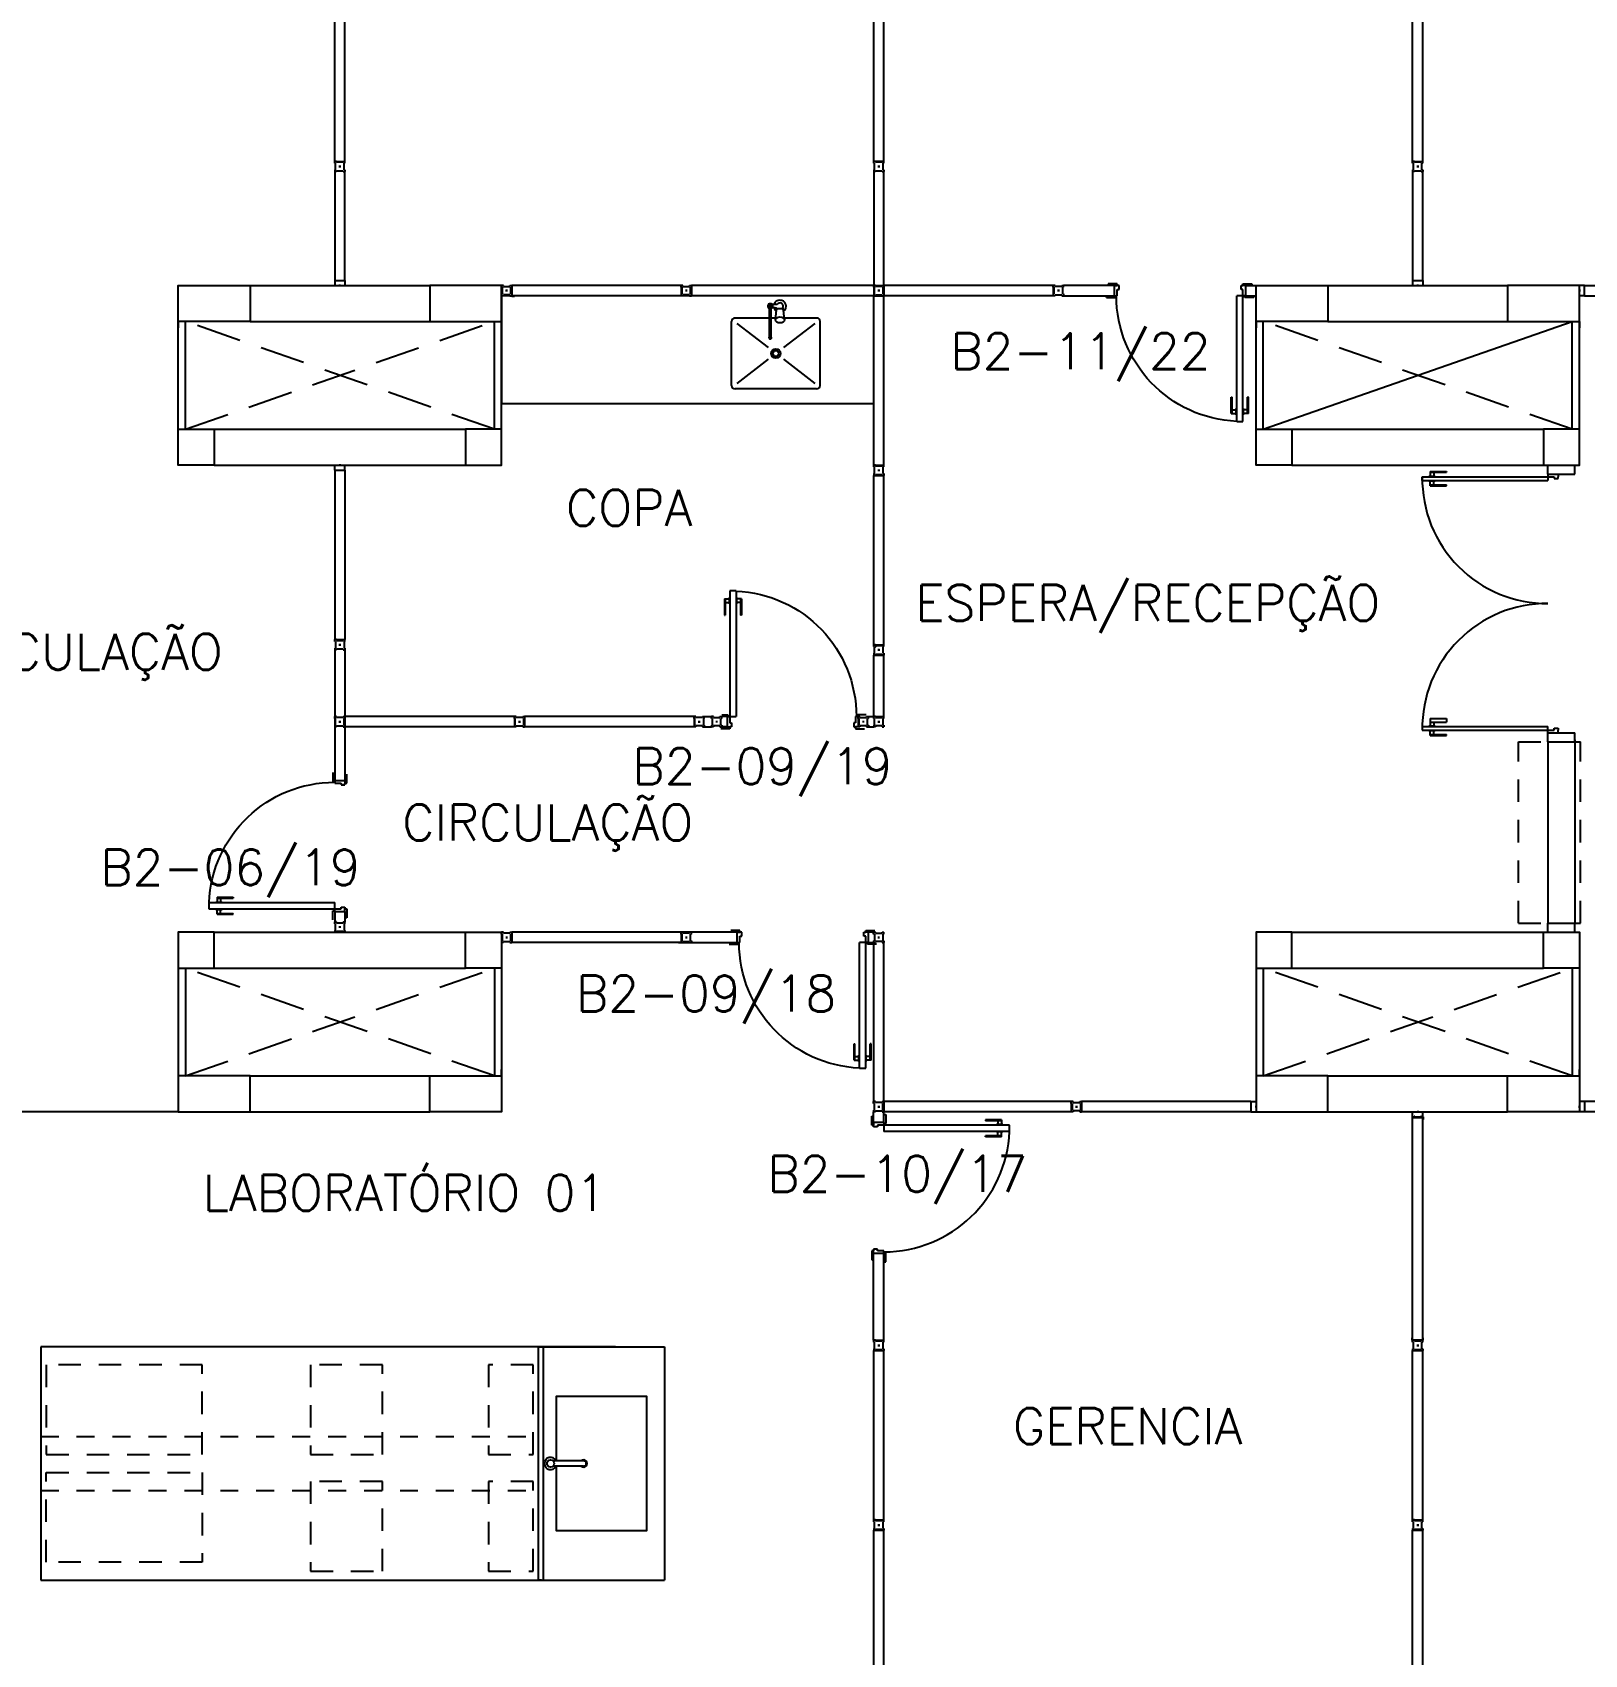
# Model space of a CAD drawing. Header units: millimetres. Extents: x 2090 to 2270, y 1357 to 1514.
# Drawn here: x 2097.17 to 2105.81, y 1429.79 to 1438.82 of the extents above; entities that cross this region are included whole.
import ezdxf

# ---------------------------------------------------------------- set-up
doc = ezdxf.new("R2010")
doc.units = ezdxf.units.MM
doc.linetypes.add('HIDDEN', pattern=[0.375, 0.25, -0.125])
for name, color, linetype in [('BLK', 2, 'Continuous'), ('DIV', 2, 'Continuous'), ('DIV-VIDRO', 2, 'Continuous'), ('ENDEREÇO', 2, 'Continuous'), ('ESTR', 3, 'Continuous'), ('JANELA', 1, 'Continuous'), ('MACANETA', 2, 'Continuous'), ('MOVEIS', 2, 'Continuous'), ('MÓVEIS', 2, 'Continuous'), ('PAREDE_CRT', 2, 'Continuous'), ('PEÇAS', 1, 'Continuous'), ('PISO', 1, 'Continuous'), ('PORTA', 2, 'Continuous'), ('PROJ', 1, 'HIDDEN'), ('TEXTO', 2, 'Continuous')]:
    doc.layers.add(name, color=color, linetype=linetype)
doc.styles.add('UNB1-100', font='simplex.shx', dxfattribs={"height": 0.2})

# ---------------------------------------------------------------- blocks, each defined once
blk = doc.blocks.new('DIV10')
for p, q in [((-0.0051, 0), (0.0051, 0)), ((0, -0.0051), (0, 0.0051)), ((0.0285, 0.0285), (0.9715, 0.0285)), ((0.0285, -0.0285), (0.0285, 0.0285)), ((0.9715, -0.0285), (0.9715, 0.0285)), ((0.9949, 0), (1.0051, 0)), ((1, -0.0051), (1, 0.0051)), ((0.0285, -0.0285), (0.9715, -0.0285))]:
    blk.add_line(p, q)
blk = doc.blocks.new('IMTT')
for p, q in [((-0.0049, 0), (0.0049, 0)), ((0.0285, 0.0285), (0, 0.0285)), ((0, -0.0285), (0, 0.0285)), ((0.0285, -0.0285), (0, -0.0285))]:
    blk.add_line(p, q)
blk = doc.blocks.new('MTT')
for p, q in [((-0.0285, 0.0185), (-0.0285, 0.0285)), ((-0.0185, 0.0285), (-0.0285, 0.0285)), ((-0.0235, 0.0185), (-0.0285, 0.0185)), ((-0.0235, 0.0185), (-0.0235, -0.0185)), ((-0.0185, 0.0235), (-0.0185, 0.0285)), ((-0.0185, 0.0235), (0.0185, 0.0235)), ((-0.0049, 0), (0.0049, 0)), ((0, -0.0049), (0, 0.0049)), ((0.0185, 0.0235), (0.0185, 0.0285)), ((0.0185, 0.0285), (0.0285, 0.0285)), ((0.0235, 0.0185), (0.0285, 0.0185)), ((0.0235, 0.0185), (0.0235, -0.0185)), ((0.0285, 0.0185), (0.0285, 0.0285)), ((-0.0285, -0.0185), (-0.0235, -0.0185)), ((-0.0285, -0.0185), (-0.0285, -0.0285)), ((-0.0185, -0.0285), (-0.0285, -0.0285)), ((0.0185, -0.0235), (-0.0185, -0.0235)), ((-0.0185, -0.0235), (-0.0185, -0.0285)), ((0.0185, -0.0235), (0.0185, -0.0285)), ((0.0185, -0.0285), (0.0285, -0.0285)), ((0.0285, -0.0185), (0.0235, -0.0185)), ((0.0285, -0.0185), (0.0285, -0.0285))]:
    blk.add_line(p, q)
blk = doc.blocks.new('DOOR70')
at = {"layer": 'MACANETA', "color": 1}
for p, q in [((-0.015, -0.565), (-0.01, -0.565)), ((-0.015, -0.655), (-0.015, -0.565)), ((-0.01, -0.655), (-0.01, -0.565)), ((0.012, -0.6625), (0.012, -0.6275)), ((0.012, -0.6275), (0.015, -0.6275)), ((0.053, -0.6275), (0.05, -0.6275)), ((0.053, -0.6625), (0.053, -0.6275)), ((0.08, -0.565), (0.075, -0.565)), ((0.075, -0.655), (0.075, -0.565)), ((0.08, -0.655), (0.08, -0.565)), ((-0.015, -0.655), (0.012, -0.655)), ((-0.01, -0.635), (0.012, -0.635)), ((0.012, -0.6625), (0.015, -0.6625)), ((0.053, -0.6625), (0.05, -0.6625)), ((0.075, -0.635), (0.053, -0.635)), ((0.08, -0.655), (0.053, -0.655))]:
    blk.add_line(p, q, dxfattribs=at)
at = {"layer": 'PORTA'}
for p, q in [((0.015, -0.7), (0.015, 0)), ((0.015, 0), (0.05, 0)), ((0.05, -0.7), (0.05, 0)), ((0.05, -0.7), (0.015, -0.7))]:
    blk.add_line(p, q, dxfattribs=at)
at = {"layer": 'PORTA', "color": 1}
blk.add_arc((0.02, 0), 0.7, 272.4563, 0, dxfattribs=at)
blk = doc.blocks.new('2D-PIA1')
at = {"layer": 'BLK'}
for p, q in [((-0.23, -0.08), (0.23, -0.08)), ((-0.25, -0.1), (-0.25, -0.38)), ((0.25, -0.1), (0.25, -0.38)), ((-0.25, -0.38), (-0.25, -0.46)), ((0.0268, -0.3692), (0.0268, -0.38)), ((0.0268, -0.38), (0.0268, -0.5464)), ((0.0368, -0.3692), (0.0368, -0.38)), ((0.0368, -0.38), (0.0368, -0.5464)), ((0.25, -0.38), (0.25, -0.46)), ((-0.23, -0.48), (-0.0472, -0.48)), ((-0.0482, -0.469), (-0.0432, -0.5245)), ((-0.04, -0.5378), (-0.04, -0.5291)), ((0.0018, -0.469), (-0.0032, -0.5245)), ((0.0008, -0.48), (0.0268, -0.48)), ((0.0031, -0.5371), (0.0207, -0.5371)), ((0.0368, -0.48), (0.23, -0.48)), ((-0.0076, -0.5571), (0.022, -0.5571))]:
    blk.add_line(p, q, dxfattribs=at)
at = {"layer": 'BLK', "color": 1}
for p, q in [((-0.0427, -0.2471), (-0.22, -0.11)), ((0.0427, -0.2471), (0.22, -0.11)), ((-0.22, -0.45), (-0.0427, -0.313)), ((0.22, -0.45), (0.0427, -0.313))]:
    blk.add_line(p, q, dxfattribs=at)
at = {"layer": 'BLK'}
blk.add_lwpolyline([(-0.0482, -0.469), (-0.0465, -0.4629), (-0.0409, -0.457), (-0.0332, -0.4533), (-0.0232, -0.452), (-0.0133, -0.4533), (-0.0055, -0.457), (0.0001, -0.4629), (0.0018, -0.469), (0.0001, -0.4752), (-0.0055, -0.4811), (-0.0133, -0.4847), (-0.0232, -0.4861), (-0.0332, -0.4847), (-0.0409, -0.4811), (-0.0465, -0.4752)], close=True, dxfattribs=at)
blk.add_lwpolyline([(-0.0032, -0.5245), (-0.0044, -0.5276), (-0.0091, -0.5311), (-0.0151, -0.533), (-0.0232, -0.5338), (-0.0313, -0.533), (-0.0374, -0.5311), (-0.042, -0.5276), (-0.0432, -0.5245)], dxfattribs=at)
at = {"layer": 'BLK', "color": 1}
for radius in [0.0266, 0.0163]:
    blk.add_circle((0, -0.28), radius, dxfattribs=at)
at = {"layer": 'BLK'}
for centre, radius, start, end in [((-0.23, -0.1), 0.02, 90, 180), ((0.23, -0.1), 0.02, 0, 90), ((0.0318, -0.3692), 0.005, 359.99352, 180.00648), ((-0.23, -0.46), 0.02, 180, 270), ((-0.0232, -0.5464), 0.0189, 152.73673, 325.73755), ((0.0031, -0.5271), 0.01, 192.82848, 270), ((0.0318, -0.5464), 0.0145, 110.16101, 69.83899), ((0.0318, -0.5464), 0.005, 180.00373, 359.99627), ((0.23, -0.46), 0.02, 270, 0)]:
    blk.add_arc(centre, radius, start, end, dxfattribs=at)
at = {"layer": 'BLK', "color": 1}
for centre, radius, start, end in [((0.0318, -0.3692), 0.00738, 312.65589, 227.34411), ((-0.0232, -0.5464), 0.0349, 126.17047, 342.25677), ((-0.0232, -0.5464), 0.0349, 15.53733, 53.99874)]:
    blk.add_arc(centre, radius, start, end, dxfattribs=at)

msp = doc.modelspace()

# ---------------------------------------------------------------- linework, layer by layer
for p, q in [((2105.77276, 1437.38051), (2105.78296, 1437.38051)), ((2105.77786, 1437.37541), (2105.77786, 1437.38561))]:
    msp.add_line(p, q)
at = {"layer": 'DIV'}
for p, q in [((2099.81146, 1437.38051), (2099.80126, 1437.38051)), ((2099.80636, 1437.37541), (2099.80636, 1437.38561)), ((2099.82986, 1437.39901), (2099.82986, 1437.39701)), ((2099.82986, 1437.39901), (2099.83486, 1437.39901)), ((2099.82986, 1437.39701), (2099.83486, 1437.39701)), ((2099.82986, 1437.36401), (2099.82986, 1437.36201)), ((2099.82986, 1437.36401), (2099.83486, 1437.36401)), ((2099.83486, 1437.39901), (2099.83486, 1437.41101)), ((2099.83486, 1437.41101), (2099.84924, 1437.41101)), ((2099.83486, 1437.36401), (2099.83486, 1437.39701)), ((2099.83686, 1437.35201), (2099.83686, 1437.40901)), ((2099.84924, 1437.41101), (2099.84924, 1437.40901)), ((2100.81146, 1437.38051), (2100.80126, 1437.38051)), ((2100.80636, 1437.38561), (2100.80636, 1437.37541)), ((2101.84936, 1437.40901), (2100.83486, 1437.40901)), ((2100.83486, 1437.40901), (2100.83486, 1437.35201)), ((2101.84936, 1437.40901), (2101.84936, 1437.35201)), ((2101.87276, 1437.38051), (2101.88296, 1437.38051)), ((2101.87786, 1437.38561), (2101.87786, 1437.37541)), ((2101.90636, 1437.40901), (2101.90636, 1437.35201)), ((2103.19008, 1437.40901), (2102.90636, 1437.40901)), ((2103.20508, 1437.41901), (2103.15508, 1437.41901)), ((2103.15508, 1437.41901), (2103.15508, 1437.40901)), ((2103.19008, 1437.35201), (2103.19008, 1437.40901)), ((2103.19008, 1437.40901), (2103.20508, 1437.40901)), ((2103.20508, 1437.40901), (2103.20508, 1437.41901)), ((2103.21508, 1437.40901), (2103.20508, 1437.40901)), ((2103.20508, 1437.35201), (2103.20508, 1437.38701)), ((2103.20508, 1437.38701), (2103.21508, 1437.38701)), ((2103.21508, 1437.38701), (2103.21508, 1437.40901)), ((2103.89508, 1437.38701), (2103.89508, 1437.40901)), ((2103.89508, 1437.40901), (2103.90508, 1437.40901)), ((2103.90508, 1437.38701), (2103.89508, 1437.38701)), ((2103.90508, 1437.40901), (2103.90508, 1437.41901)), ((2103.90508, 1437.41901), (2103.95508, 1437.41901)), ((2103.92008, 1437.40901), (2103.90508, 1437.40901)), ((2103.90508, 1437.35201), (2103.90508, 1437.38701)), ((2103.92008, 1437.35201), (2103.92008, 1437.40901)), ((2103.92008, 1437.40901), (2103.97908, 1437.40901)), ((2103.92008, 1437.35201), (2103.92008, 1437.40901)), ((2103.92008, 1437.40901), (2103.97786, 1437.40901)), ((2103.95508, 1437.41901), (2103.95508, 1437.40901)), ((2105.78296, 1437.38051), (2105.77276, 1437.38051)), ((2105.77786, 1437.38561), (2105.77786, 1437.37541)), ((2105.80636, 1437.40901), (2106.84936, 1437.40901)), ((2105.80636, 1437.35201), (2105.80636, 1437.40901)), ((2099.83564, 1437.35201), (2099.77664, 1437.35201)), ((2099.83564, 1437.35201), (2099.77664, 1437.35201)), ((2099.82986, 1437.36201), (2099.83486, 1437.36201)), ((2099.83486, 1437.35001), (2099.83486, 1437.36201)), ((2099.83486, 1437.35001), (2099.84924, 1437.35001)), ((2099.84924, 1437.35201), (2099.84924, 1437.35001)), ((2100.89236, 1437.35201), (2100.56564, 1437.35201)), ((2101.84936, 1437.35201), (2100.83486, 1437.35201)), ((2102.90636, 1437.35201), (2103.19008, 1437.35201)), ((2103.14508, 1437.34201), (2103.14508, 1437.35201)), ((2103.14508, 1437.34201), (2103.19508, 1437.34201)), ((2103.19008, 1437.35201), (2103.19508, 1437.35201)), ((2103.19508, 1437.34201), (2103.19508, 1437.35201)), ((2103.19508, 1437.35201), (2103.20508, 1437.35201)), ((2103.91508, 1437.35201), (2103.90508, 1437.35201)), ((2103.91508, 1437.34201), (2103.91508, 1437.35201)), ((2103.92008, 1437.35201), (2103.91508, 1437.35201)), ((2103.91508, 1437.34201), (2103.91508, 1437.35201)), ((2103.92008, 1437.35201), (2103.91508, 1437.35201)), ((2103.96508, 1437.34201), (2103.91508, 1437.34201)), ((2103.96508, 1437.34201), (2103.91508, 1437.34201)), ((2103.92008, 1437.35201), (2103.97786, 1437.35201)), ((2103.92008, 1437.35201), (2103.97786, 1437.35201)), ((2103.96508, 1437.34201), (2103.96508, 1437.35201)), ((2105.80636, 1437.35201), (2106.84936, 1437.35201)), ((2098.84936, 1435.38051), (2098.84936, 1434.65379)), ((2098.90636, 1435.38051), (2098.90636, 1434.65379)), ((2101.85436, 1435.39283), (2101.86554, 1435.40401)), ((2101.87276, 1435.38051), (2101.88296, 1435.38051)), ((2101.87786, 1435.37541), (2101.87786, 1435.38561)), ((2101.90589, 1435.40901), (2101.90636, 1435.40948)), ((2101.84936, 1435.00901), (2101.84936, 1435.35201)), ((2101.84936, 1435.35201), (2101.90636, 1435.35201)), ((2101.90636, 1435.00901), (2101.90636, 1435.35201)), ((2101.0038, 1435.01901), (2101.03808, 1435.01901)), ((2101.03808, 1435.01901), (2101.03808, 1435.00901)), ((2101.03808, 1435.01901), (2101.03808, 1435.00901)), ((2101.80808, 1435.01901), (2101.75808, 1435.01901)), ((2101.75808, 1435.01901), (2101.75808, 1435.00901)), ((2100.90636, 1435.00901), (2100.9468, 1435.00901)), ((2100.90636, 1434.95201), (2100.9468, 1434.95201)), ((2101.04808, 1434.94201), (2100.99808, 1434.94201)), ((2101.03308, 1435.00901), (2101.00358, 1435.00901)), ((2101.03308, 1434.95201), (2101.00358, 1434.95201)), ((2101.03308, 1434.95201), (2101.00358, 1434.95201)), ((2101.03308, 1435.00901), (2101.03308, 1434.95201)), ((2101.03308, 1435.00901), (2101.03808, 1435.00901)), ((2101.03308, 1435.00901), (2101.03308, 1434.95201)), ((2101.03308, 1435.00901), (2101.03808, 1435.00901)), ((2101.03308, 1434.95201), (2101.04808, 1434.95201)), ((2101.03808, 1435.00901), (2101.04808, 1435.00901)), ((2101.04808, 1435.00901), (2101.04808, 1434.97401)), ((2101.04808, 1434.97401), (2101.05808, 1434.97401)), ((2101.05808, 1434.95201), (2101.04808, 1434.95201)), ((2101.04808, 1434.95201), (2101.04808, 1434.94201)), ((2101.05808, 1434.97401), (2101.05808, 1434.95201)), ((2101.74808, 1434.97401), (2101.73808, 1434.97401)), ((2101.73808, 1434.97401), (2101.73808, 1434.95201)), ((2101.73808, 1434.95201), (2101.74808, 1434.95201)), ((2101.75808, 1435.00901), (2101.74808, 1435.00901)), ((2101.74808, 1435.00901), (2101.74808, 1434.97401)), ((2101.74808, 1434.95201), (2101.74808, 1434.94201)), ((2101.76308, 1434.95201), (2101.74808, 1434.95201)), ((2101.74808, 1434.94201), (2101.79808, 1434.94201)), ((2101.76308, 1435.00901), (2101.75808, 1435.00901)), ((2101.76308, 1435.00901), (2101.76308, 1434.95201)), ((2101.82008, 1435.00901), (2101.84936, 1435.00901)), ((2101.82008, 1434.95201), (2101.84936, 1434.95201)), ((2101.84936, 1435.00901), (2101.90636, 1435.00901)), ((2101.87276, 1434.98051), (2101.88296, 1434.98051)), ((2101.87786, 1434.97541), (2101.87786, 1434.98561)), ((2105.60286, 1434.869), (2105.60286, 1434.919)), ((2105.60286, 1434.869), (2105.60286, 1433.85901)), ((2105.60286, 1434.869), (2105.75286, 1434.869)), ((2105.75286, 1434.869), (2105.75286, 1434.919)), ((2105.75286, 1434.8795), (2105.75286, 1434.869)), ((2105.75286, 1434.869), (2105.75286, 1433.85901)), ((2098.83936, 1434.69879), (2098.83936, 1434.64879)), ((2098.84936, 1434.65379), (2098.90636, 1434.65379)), ((2098.84936, 1434.65379), (2098.84936, 1434.64879)), ((2098.90636, 1434.65379), (2098.90636, 1434.63879)), ((2098.91636, 1434.63879), (2098.91636, 1434.68879)), ((2098.83936, 1434.64879), (2098.84936, 1434.64879)), ((2098.84936, 1434.64879), (2098.84936, 1434.63879)), ((2098.84936, 1434.63879), (2098.88436, 1434.63879)), ((2098.88436, 1434.63879), (2098.88436, 1434.62879)), ((2098.88436, 1434.62879), (2098.90636, 1434.62879)), ((2098.90636, 1434.62879), (2098.90636, 1434.63879)), ((2098.90636, 1434.63879), (2098.91636, 1434.63879)), ((2098.84936, 1433.92879), (2098.84936, 1433.93879)), ((2098.84936, 1433.93879), (2098.88436, 1433.93879)), ((2098.88436, 1433.93879), (2098.88436, 1433.94879)), ((2098.88436, 1433.94879), (2098.90636, 1433.94879)), ((2098.90636, 1433.94879), (2098.90636, 1433.93879)), ((2098.90636, 1433.93879), (2098.91636, 1433.93879)), ((2098.90636, 1433.92379), (2098.90636, 1433.93879)), ((2098.91636, 1433.93879), (2098.91636, 1433.88879)), ((2098.83936, 1433.87879), (2098.83936, 1433.92879)), ((2098.83936, 1433.92879), (2098.84936, 1433.92879)), ((2098.83936, 1433.87879), (2098.83936, 1433.92879)), ((2098.83936, 1433.92879), (2098.84936, 1433.92879)), ((2098.84936, 1433.92379), (2098.84936, 1433.92879)), ((2098.84936, 1433.92379), (2098.84936, 1433.92879)), ((2098.84936, 1433.92379), (2098.90636, 1433.92379)), ((2098.84936, 1433.92379), (2098.84936, 1433.86479)), ((2098.84936, 1433.92379), (2098.90636, 1433.92379)), ((2098.84936, 1433.92379), (2098.84936, 1433.86479)), ((2098.90636, 1433.92379), (2098.90636, 1433.86479)), ((2098.90636, 1433.92379), (2098.90636, 1433.86479)), ((2098.91636, 1433.88879), (2098.90636, 1433.88879)), ((2098.91636, 1433.88879), (2098.90636, 1433.88879)), ((2105.60286, 1433.80901), (2105.60286, 1433.85901)), ((2105.60286, 1433.85901), (2105.75286, 1433.85901)), ((2105.75286, 1433.80901), (2105.75286, 1433.85901)), ((2101.09008, 1433.80901), (2100.76336, 1433.80901)), ((2100.76336, 1433.75201), (2101.09008, 1433.75201)), ((2101.10508, 1433.81901), (2101.05508, 1433.81901)), ((2101.09008, 1433.75201), (2101.09008, 1433.80901)), ((2101.09008, 1433.80901), (2101.10508, 1433.80901)), ((2101.09008, 1433.75201), (2101.09508, 1433.75201)), ((2101.09508, 1433.74201), (2101.09508, 1433.75201)), ((2101.09508, 1433.75201), (2101.10508, 1433.75201)), ((2101.10508, 1433.80901), (2101.10508, 1433.81901)), ((2101.11508, 1433.80901), (2101.10508, 1433.80901)), ((2101.10508, 1433.75201), (2101.10508, 1433.78701)), ((2101.10508, 1433.78701), (2101.11508, 1433.78701)), ((2101.11508, 1433.78701), (2101.11508, 1433.80901)), ((2101.79508, 1433.78701), (2101.79508, 1433.80901)), ((2101.79508, 1433.80901), (2101.80508, 1433.80901)), ((2101.80508, 1433.78701), (2101.79508, 1433.78701)), ((2101.80508, 1433.80901), (2101.80508, 1433.81901)), ((2101.80508, 1433.81901), (2101.85508, 1433.81901)), ((2101.82008, 1433.80901), (2101.80508, 1433.80901)), ((2101.80508, 1433.75201), (2101.80508, 1433.78701)), ((2101.81508, 1433.75201), (2101.80508, 1433.75201)), ((2101.84918, 1433.80901), (2101.81258, 1433.80901)), ((2101.81508, 1433.74201), (2101.81508, 1433.75201)), ((2101.82008, 1433.75201), (2101.81508, 1433.75201)), ((2101.81508, 1433.74201), (2101.81508, 1433.75201)), ((2101.82008, 1433.75201), (2101.81508, 1433.75201)), ((2101.82008, 1433.75201), (2101.82008, 1433.80901)), ((2101.82008, 1433.75201), (2101.82008, 1433.80901)), ((2101.82008, 1433.75201), (2101.84918, 1433.75201)), ((2101.84918, 1433.75201), (2101.84918, 1432.86601)), ((2101.90618, 1432.86601), (2101.90618, 1433.75201)), ((2101.04508, 1433.74201), (2101.09508, 1433.74201)), ((2101.86508, 1433.74201), (2101.81508, 1433.74201)), ((2101.86508, 1433.74201), (2101.81508, 1433.74201)), ((2102.94936, 1432.86601), (2101.90618, 1432.86601)), ((2101.90618, 1432.86601), (2101.90618, 1432.80901)), ((2102.94936, 1432.86601), (2102.94936, 1432.80901)), ((2101.88278, 1432.83751), (2101.87258, 1432.83751)), ((2101.87768, 1432.84261), (2101.87768, 1432.83241)), ((2102.94936, 1432.80901), (2101.90618, 1432.80901)), ((2101.90618, 1432.79501), (2101.91618, 1432.79501)), ((2102.98296, 1432.83751), (2102.97276, 1432.83751)), ((2102.97786, 1432.84261), (2102.97786, 1432.83241)), ((2104.84736, 1432.78051), (2104.84736, 1432.76613)), ((2104.84736, 1432.78051), (2104.85936, 1432.78051)), ((2104.84936, 1432.76613), (2104.84736, 1432.76613)), ((2104.84936, 1432.77851), (2104.90636, 1432.77851)), ((2104.84936, 1431.53951), (2104.84936, 1432.77851)), ((2104.85936, 1432.78551), (2104.85936, 1432.78051)), ((2104.86136, 1432.78551), (2104.85936, 1432.78551)), ((2104.86136, 1432.78551), (2104.86136, 1432.78051)), ((2104.86136, 1432.78051), (2104.89436, 1432.78051)), ((2104.89436, 1432.78551), (2104.89436, 1432.78051)), ((2104.89636, 1432.78551), (2104.89436, 1432.78551)), ((2104.89636, 1432.78551), (2104.89636, 1432.78051)), ((2104.89636, 1432.78051), (2104.90836, 1432.78051)), ((2104.90636, 1431.53951), (2104.90636, 1432.77851)), ((2104.90836, 1432.76613), (2104.90636, 1432.76613)), ((2104.90836, 1432.78051), (2104.90836, 1432.76613)), ((2104.84936, 1431.55189), (2104.84736, 1431.55189)), ((2104.84736, 1431.53751), (2104.84736, 1431.55189)), ((2104.84736, 1431.53751), (2104.85936, 1431.53751)), ((2104.84936, 1431.53951), (2104.90636, 1431.53951)), ((2104.85936, 1431.53251), (2104.85936, 1431.53751)), ((2104.86136, 1431.53251), (2104.85936, 1431.53251)), ((2104.86136, 1431.53751), (2104.89436, 1431.53751)), ((2104.86136, 1431.53251), (2104.86136, 1431.53751)), ((2104.87276, 1431.50901), (2104.88296, 1431.50901)), ((2104.87786, 1431.50391), (2104.87786, 1431.51411)), ((2104.89436, 1431.53251), (2104.89436, 1431.53751)), ((2104.89636, 1431.53251), (2104.89436, 1431.53251)), ((2104.89636, 1431.53751), (2104.90836, 1431.53751)), ((2104.89636, 1431.53251), (2104.89636, 1431.53751)), ((2104.90836, 1431.55189), (2104.90636, 1431.55189)), ((2104.90836, 1431.53751), (2104.90836, 1431.55189))]:
    msp.add_line(p, q, dxfattribs=at)
for points in [[(2098.84936, 1438.04301), (2098.84936, 1437.43751), (2098.90636, 1437.43751), (2098.90636, 1438.04301)], [(2101.84936, 1438.04301), (2101.84936, 1437.40901), (2101.90636, 1437.40901), (2101.90636, 1438.04301)], [(2104.84936, 1438.04301), (2104.84936, 1437.43751), (2104.90636, 1437.43751), (2104.90636, 1438.04301)]]:
    msp.add_lwpolyline(points, dxfattribs=at)
at = {"layer": 'DIV', "color": 1}
for centre, start, end in [((2105.59781, 1436.33401), 179.175585, 270.416621), ((2105.59781, 1434.944), 89.583379, 180.824415)]:
    msp.add_arc(centre, 0.69502, start, end, dxfattribs=at)
at = {"layer": 'DIV-VIDRO'}
for p, q in [((2105.60286, 1436.35901), (2105.60286, 1436.40901)), ((2105.75286, 1436.35901), (2105.75286, 1436.40901)), ((2105.60286, 1436.35901), (2105.60286, 1436.35401)), ((2105.60286, 1436.35901), (2105.75286, 1436.35901)), ((2105.60286, 1436.35401), (2105.60286, 1436.34401)), ((2105.60286, 1436.34401), (2105.63786, 1436.34401)), ((2105.60286, 1436.34401), (2105.60286, 1436.32401)), ((2105.63786, 1436.34401), (2105.63786, 1436.33401)), ((2105.63786, 1436.33401), (2105.65986, 1436.33401)), ((2105.65986, 1436.35901), (2105.65986, 1436.34401)), ((2105.65986, 1436.33401), (2105.65986, 1436.34401)), ((2105.60286, 1434.934), (2105.60286, 1434.954)), ((2105.60286, 1434.934), (2105.63786, 1434.934)), ((2105.60286, 1434.924), (2105.60286, 1434.934)), ((2105.63786, 1434.944), (2105.65986, 1434.944)), ((2105.63786, 1434.934), (2105.63786, 1434.944)), ((2105.65986, 1434.944), (2105.65986, 1434.934)), ((2105.65986, 1434.919), (2105.65986, 1434.934)), ((2105.60286, 1434.919), (2105.60286, 1434.924)), ((2105.60286, 1434.919), (2105.75286, 1434.919)), ((2101.83918, 1432.78501), (2101.84918, 1432.78501)), ((2101.83918, 1432.73501), (2101.83918, 1432.78501)), ((2101.84918, 1432.75001), (2101.84918, 1432.80901)), ((2101.90618, 1432.75001), (2101.90618, 1432.80901)), ((2101.91618, 1432.79501), (2101.91618, 1432.74501)), ((2101.84918, 1432.73501), (2101.83918, 1432.73501)), ((2101.84918, 1432.75001), (2101.84918, 1432.73501)), ((2101.90618, 1432.75001), (2101.84918, 1432.75001)), ((2101.84918, 1432.72501), (2101.84918, 1432.73501)), ((2101.87118, 1432.72501), (2101.84918, 1432.72501)), ((2101.87118, 1432.73501), (2101.87118, 1432.72501)), ((2101.90618, 1432.73501), (2101.87118, 1432.73501)), ((2101.90618, 1432.75001), (2101.90618, 1432.74501)), ((2101.90618, 1432.74501), (2101.90618, 1432.73501)), ((2101.91618, 1432.74501), (2101.90618, 1432.74501)), ((2102.60619, 1432.73501), (2101.90618, 1432.73501)), ((2101.90618, 1432.73501), (2101.90618, 1432.70001)), ((2102.60619, 1432.70001), (2101.90618, 1432.70001)), ((2101.84918, 1432.04501), (2101.84918, 1432.03501)), ((2101.87118, 1432.04501), (2101.84918, 1432.04501)), ((2101.87118, 1432.03501), (2101.87118, 1432.04501)), ((2101.83918, 1432.03501), (2101.83918, 1431.98501)), ((2101.84918, 1432.03501), (2101.83918, 1432.03501)), ((2101.83918, 1431.98501), (2101.84918, 1431.98501)), ((2101.84918, 1432.02001), (2101.84918, 1432.03501)), ((2101.84918, 1431.53751), (2101.84918, 1432.02001)), ((2101.90618, 1432.02001), (2101.84918, 1432.02001)), ((2101.90618, 1432.03501), (2101.87118, 1432.03501)), ((2101.90618, 1432.02501), (2101.90618, 1432.03501)), ((2101.90618, 1432.02001), (2101.90618, 1432.02501)), ((2101.91618, 1432.02501), (2101.90618, 1432.02501)), ((2101.90618, 1431.53751), (2101.90618, 1432.02001)), ((2101.90618, 1431.97501), (2101.91618, 1431.97501)), ((2101.91618, 1431.97501), (2101.91618, 1432.02501)), ((2101.84918, 1431.53751), (2101.90618, 1431.53751)), ((2101.87258, 1431.50901), (2101.88278, 1431.50901)), ((2101.87768, 1431.50391), (2101.87768, 1431.51411)), ((2101.84918, 1430.53751), (2101.90618, 1430.53751)), ((2101.87258, 1430.50901), (2101.88278, 1430.50901)), ((2101.87768, 1430.50391), (2101.87768, 1430.51411))]:
    msp.add_line(p, q, dxfattribs=at)
at = {"layer": 'DIV-VIDRO', "color": 2}
for p, q in [((2104.90285, 1436.34401), (2105.60286, 1436.34401)), ((2104.90285, 1436.32401), (2105.60286, 1436.32401)), ((2104.90285, 1434.954), (2105.60286, 1434.954)), ((2104.90285, 1434.934), (2105.60286, 1434.934))]:
    msp.add_line(p, q, dxfattribs=at)
at = {"layer": 'ESTR'}
for points in [[(2098.37786, 1437.40901), (2098.37786, 1437.20901), (2097.97786, 1437.20901), (2097.97786, 1437.40901)], [(2099.37786, 1437.40901), (2099.37786, 1437.20901), (2099.77786, 1437.20901), (2099.77786, 1437.40901)], [(2104.37786, 1437.40901), (2104.37786, 1437.20901), (2103.97786, 1437.20901), (2103.97786, 1437.40901)], [(2105.37786, 1437.40901), (2105.37786, 1437.20901), (2105.77786, 1437.20901), (2105.77786, 1437.40901)], [(2098.17786, 1436.60901), (2098.17786, 1436.40901), (2097.97786, 1436.40901), (2097.97786, 1436.60901)], [(2099.57786, 1436.60901), (2099.57786, 1436.40901), (2099.77786, 1436.40901), (2099.77786, 1436.60901)], [(2105.57786, 1436.60901), (2105.57786, 1436.40901), (2105.77786, 1436.40901), (2105.77786, 1436.60901)], [(2098.17786, 1433.60901), (2098.17786, 1433.80901), (2097.97786, 1433.80901), (2097.97786, 1433.60901)], [(2099.57786, 1433.60901), (2099.57786, 1433.80901), (2099.77786, 1433.80901), (2099.77786, 1433.60901)], [(2104.17786, 1433.60901), (2104.17786, 1433.80901), (2103.97786, 1433.80901), (2103.97786, 1433.60901)], [(2105.57786, 1433.60901), (2105.57786, 1433.80901), (2105.77786, 1433.80901), (2105.77786, 1433.60901)], [(2098.37786, 1432.80901), (2098.37786, 1433.00901), (2097.97786, 1433.00901), (2097.97786, 1432.80901)], [(2099.37786, 1432.80901), (2099.37786, 1433.00901), (2099.77786, 1433.00901), (2099.77786, 1432.80901)], [(2104.37786, 1432.80901), (2104.37786, 1433.00901), (2103.97786, 1433.00901), (2103.97786, 1432.80901)], [(2105.37786, 1432.80901), (2105.37786, 1433.00901), (2105.77786, 1433.00901), (2105.77786, 1432.80901)]]:
    msp.add_lwpolyline(points, close=True, dxfattribs=at)
at = {"layer": 'JANELA', "color": 2}
msp.add_lwpolyline([(2099.77786, 1437.35201), (2099.77786, 1436.75201), (2101.84936, 1436.75201), (2101.84936, 1437.35201)], close=True, dxfattribs=at)
at = {"layer": 'MACANETA'}
for p, q in [((2104.94785, 1436.37401), (2104.94785, 1436.34701)), ((2104.94785, 1436.37401), (2105.03785, 1436.37401)), ((2105.03785, 1436.37401), (2105.03785, 1436.36901)), ((2104.94035, 1436.34701), (2104.97535, 1436.34701)), ((2104.94035, 1436.34701), (2104.94035, 1436.34401)), ((2104.94035, 1436.32101), (2104.94035, 1436.32401)), ((2104.94035, 1436.32101), (2104.97535, 1436.32101)), ((2104.94785, 1436.36901), (2105.03785, 1436.36901)), ((2104.94785, 1436.29401), (2104.94785, 1436.32101)), ((2104.94785, 1436.29901), (2105.03785, 1436.29901)), ((2104.94785, 1436.29401), (2105.03785, 1436.29401)), ((2104.96785, 1436.36901), (2104.96785, 1436.34701)), ((2104.96785, 1436.29901), (2104.96785, 1436.32101)), ((2104.97535, 1436.34701), (2104.97535, 1436.34401)), ((2104.97535, 1436.32101), (2104.97535, 1436.32401)), ((2105.03785, 1436.29401), (2105.03785, 1436.29901)), ((2104.94035, 1434.957), (2104.94035, 1434.954)), ((2104.94035, 1434.957), (2104.97535, 1434.957)), ((2104.94035, 1434.931), (2104.94035, 1434.934)), ((2104.94035, 1434.931), (2104.97535, 1434.931)), ((2104.94785, 1434.999), (2105.03785, 1434.999)), ((2104.94785, 1434.999), (2104.94785, 1434.957)), ((2104.94785, 1434.979), (2105.03785, 1434.979)), ((2104.94785, 1434.904), (2104.94785, 1434.931)), ((2104.96785, 1434.979), (2104.96785, 1434.957)), ((2104.96785, 1434.909), (2104.96785, 1434.931)), ((2104.97535, 1434.957), (2104.97535, 1434.954)), ((2104.97535, 1434.931), (2104.97535, 1434.934)), ((2105.03785, 1434.999), (2105.03785, 1434.979)), ((2104.94785, 1434.909), (2105.03785, 1434.909)), ((2104.94785, 1434.904), (2105.03785, 1434.904)), ((2105.03785, 1434.904), (2105.03785, 1434.909)), ((2102.47119, 1432.76501), (2102.47119, 1432.76001)), ((2102.56119, 1432.76501), (2102.47119, 1432.76501)), ((2102.56119, 1432.76001), (2102.47119, 1432.76001)), ((2102.54119, 1432.76001), (2102.54119, 1432.73801)), ((2102.56119, 1432.76501), (2102.56119, 1432.73801)), ((2102.47119, 1432.67001), (2102.47119, 1432.67501)), ((2102.56119, 1432.67501), (2102.47119, 1432.67501)), ((2102.56119, 1432.67001), (2102.47119, 1432.67001)), ((2102.56869, 1432.73801), (2102.53369, 1432.73801)), ((2102.53369, 1432.73801), (2102.53369, 1432.73501)), ((2102.53369, 1432.69701), (2102.53369, 1432.70001)), ((2102.56869, 1432.69701), (2102.53369, 1432.69701)), ((2102.54119, 1432.67501), (2102.54119, 1432.69701)), ((2102.56119, 1432.67001), (2102.56119, 1432.69701)), ((2102.56869, 1432.73801), (2102.56869, 1432.73501)), ((2102.56869, 1432.69701), (2102.56869, 1432.70001))]:
    msp.add_line(p, q, dxfattribs=at)
at = {"layer": 'MOVEIS', "color": 1}
for p, q in [((2100.00944, 1431.50172), (2100.00944, 1430.20172)), ((2100.23419, 1430.86672), (2100.06439, 1430.86672)), ((2100.23419, 1430.83672), (2100.06439, 1430.83672))]:
    msp.add_line(p, q, dxfattribs=at)
msp.add_lwpolyline([(2100.08444, 1430.86672), (2100.08444, 1431.22672), (2100.58444, 1431.22672), (2100.58444, 1430.47672), (2100.08444, 1430.47672), (2100.08444, 1430.83672)], dxfattribs=at)
msp.add_circle((2100.05116, 1430.85172), 0.02, dxfattribs=at)
for centre, radius, start, end in [((2100.05116, 1430.85172), 0.03423, 25.992521, 334.007479), ((2100.23419, 1430.85172), 0.02, 228.590378, 131.409622), ((2100.23419, 1430.85172), 0.015, 270, 90)]:
    msp.add_arc(centre, radius, start, end, dxfattribs=at)
at = {"layer": 'MÓVEIS', "color": 1, "linetype": 'HIDDEN', "ltscale": 0.5}
for p, q in [((2105.43786, 1433.85901), (2105.43786, 1434.869)), ((2105.43786, 1434.869), (2105.60286, 1434.869)), ((2105.75286, 1434.869), (2105.78286, 1434.869)), ((2105.78286, 1433.85901), (2105.78286, 1434.869)), ((2105.43786, 1433.85901), (2105.60286, 1433.85901)), ((2105.75286, 1433.85901), (2105.78286, 1433.85901)), ((2098.11141, 1431.40172), (2097.24393, 1431.40172)), ((2097.24393, 1431.40172), (2097.24393, 1430.90172)), ((2098.11141, 1430.90172), (2098.11141, 1431.40172)), ((2097.24393, 1430.90172), (2098.11141, 1430.90172)), ((2097.24393, 1430.80172), (2098.11141, 1430.80172)), ((2097.24393, 1430.30172), (2097.24393, 1430.80172)), ((2098.11141, 1430.80172), (2098.11141, 1430.30172)), ((2098.11141, 1430.30172), (2097.24393, 1430.30172))]:
    msp.add_line(p, q, dxfattribs=at)
at = {"layer": 'MÓVEIS', "color": 1}
for p, q in [((2100.41269, 1431.50172), (2097.21269, 1431.50172)), ((2097.21269, 1431.50172), (2097.21269, 1430.20172)), ((2099.98444, 1430.20172), (2099.98444, 1431.50172)), ((2099.98444, 1431.50172), (2100.68444, 1431.50172)), ((2100.68444, 1431.50172), (2100.68444, 1430.20172)), ((2097.21269, 1430.20172), (2100.41269, 1430.20172)), ((2099.98444, 1430.20172), (2100.68444, 1430.20172))]:
    msp.add_line(p, q, dxfattribs=at)
at = {"layer": 'MÓVEIS', "color": 1, "linetype": 'HIDDEN', "ltscale": 0.25}
for p, q in [((2097.21269, 1431.00172), (2099.98444, 1431.00172)), ((2097.21269, 1430.70172), (2099.98444, 1430.70172))]:
    msp.add_line(p, q, dxfattribs=at)
at = {"layer": 'MÓVEIS', "color": 1, "linetype": 'HIDDEN', "ltscale": 0.5}
for points in [[(2099.11474, 1430.90172), (2099.11474, 1431.40172), (2098.71474, 1431.40172), (2098.71474, 1430.90172)], [(2099.95441, 1430.90172), (2099.95441, 1431.40172), (2099.70441, 1431.40172), (2099.70441, 1430.90172)], [(2099.11474, 1430.25163), (2099.11474, 1430.75163), (2098.71474, 1430.75163), (2098.71474, 1430.25163)], [(2099.95441, 1430.25163), (2099.95441, 1430.75163), (2099.70441, 1430.75163), (2099.70441, 1430.25163)]]:
    msp.add_lwpolyline(points, close=True, dxfattribs=at)
at = {"layer": 'PAREDE_CRT'}
for p, q in [((2098.37786, 1437.40901), (2099.37786, 1437.40901)), ((2104.37786, 1437.40901), (2105.37786, 1437.40901)), ((2098.37786, 1437.20901), (2099.37786, 1437.20901)), ((2104.37786, 1437.20901), (2105.37786, 1437.20901)), ((2098.17786, 1436.60901), (2099.57786, 1436.60901)), ((2104.17786, 1436.60901), (2105.57786, 1436.60901)), ((2098.17786, 1436.40901), (2099.57786, 1436.40901)), ((2104.17786, 1436.40901), (2105.57786, 1436.40901)), ((2098.17786, 1433.80901), (2099.57786, 1433.80901)), ((2104.17786, 1433.80901), (2105.57786, 1433.80901)), ((2098.17786, 1433.60901), (2099.57786, 1433.60901)), ((2104.17786, 1433.60901), (2105.57786, 1433.60901)), ((2098.37786, 1433.00901), (2099.37786, 1433.00901)), ((2104.37786, 1433.00901), (2105.37786, 1433.00901)), ((2098.37786, 1432.80901), (2099.37786, 1432.80901)), ((2098.87072, 1432.80901), (2099.37786, 1432.80901)), ((2104.37786, 1432.80901), (2105.37786, 1432.80901)), ((2104.87072, 1432.80901), (2105.37786, 1432.80901))]:
    msp.add_line(p, q, dxfattribs=at)
at = {"layer": 'PEÇAS', "color": 1}
for p, q in [((2099.98444, 1431.50172), (2099.99944, 1431.50172)), ((2099.99944, 1430.20172), (2099.98444, 1430.20172))]:
    msp.add_line(p, q, dxfattribs=at)
at = {"layer": 'PISO'}
msp.add_line((2097.97786, 1432.80901), (2096.23486, 1432.80901), dxfattribs=at)
at = {"layer": 'PORTA'}
for p, q in [((2097.97786, 1437.20901), (2097.97786, 1437.17401)), ((2097.97786, 1437.20901), (2097.97786, 1437.17401)), ((2099.77786, 1437.20901), (2099.77786, 1437.17401)), ((2099.77786, 1437.20901), (2099.77786, 1437.17401)), ((2103.97786, 1437.20901), (2103.97786, 1437.17401)), ((2103.97786, 1437.20901), (2103.97786, 1437.17401)), ((2105.77786, 1437.20901), (2105.77786, 1437.17401)), ((2105.77786, 1437.20901), (2105.77786, 1437.17401)), ((2099.77786, 1433.00901), (2099.77786, 1433.04401)), ((2099.77786, 1433.00901), (2099.77786, 1433.04401)), ((2099.77786, 1433.00901), (2099.77786, 1433.04401)), ((2105.77786, 1433.00901), (2105.77786, 1433.04401)), ((2105.77786, 1433.00901), (2105.77786, 1433.04401)), ((2102.60619, 1432.70001), (2102.60619, 1432.73501))]:
    msp.add_line(p, q, dxfattribs=at)
at = {"layer": 'PORTA', "color": 2}
for p, q in [((2097.97786, 1436.60901), (2097.97786, 1437.20901)), ((2097.97786, 1436.60901), (2097.97786, 1437.20901)), ((2098.01786, 1436.60901), (2098.01786, 1437.20901)), ((2099.73786, 1436.60901), (2099.73786, 1437.20901)), ((2099.77786, 1436.60901), (2099.77786, 1437.20901)), ((2099.77786, 1436.60901), (2099.77786, 1437.20901)), ((2105.73786, 1436.60901), (2105.73786, 1437.20901)), ((2105.77786, 1436.60901), (2105.77786, 1437.20901)), ((2105.77786, 1436.60901), (2105.77786, 1437.20901)), ((2104.90285, 1436.32401), (2104.90285, 1436.34401)), ((2104.90285, 1434.954), (2104.90285, 1434.934)), ((2097.97786, 1433.60901), (2097.97786, 1433.00901)), ((2097.97786, 1433.60901), (2097.97786, 1433.00901)), ((2097.97786, 1433.60901), (2097.97786, 1433.00901)), ((2098.01786, 1433.60901), (2098.01786, 1433.00901)), ((2099.73786, 1433.60901), (2099.73786, 1433.00901)), ((2099.77786, 1433.60901), (2099.77786, 1433.00901)), ((2099.77786, 1433.60901), (2099.77786, 1433.00901)), ((2099.77786, 1433.60901), (2099.77786, 1433.00901)), ((2103.97786, 1433.60901), (2103.97786, 1433.00901)), ((2103.97786, 1433.60901), (2103.97786, 1433.00901)), ((2103.97786, 1433.60901), (2103.97786, 1433.00901)), ((2104.01786, 1433.60901), (2104.01786, 1433.00901)), ((2105.73786, 1433.60901), (2105.73786, 1433.00901)), ((2105.77786, 1433.60901), (2105.77786, 1433.00901)), ((2105.77786, 1433.60901), (2105.77786, 1433.00901))]:
    msp.add_line(p, q, dxfattribs=at)
at = {"layer": 'PORTA', "color": 1}
msp.add_arc((2101.90618, 1432.73001), 0.70001, 270, 357.543705, dxfattribs=at)
at = {"layer": 'PROJ'}
for p, q in [((2098.01786, 1436.60901), (2099.73786, 1437.20901)), ((2099.73786, 1436.60901), (2098.01786, 1437.20901)), ((2105.73786, 1436.60901), (2104.01786, 1437.20901)), ((2098.01786, 1433.00901), (2099.73786, 1433.60901)), ((2099.73786, 1433.00901), (2098.01786, 1433.60901)), ((2104.01786, 1433.00901), (2105.73786, 1433.60901)), ((2105.73786, 1433.00901), (2104.01786, 1433.60901))]:
    msp.add_line(p, q, dxfattribs=at)
at = {"layer": 'TEXTO'}
for p, q in [((2103.97786, 1436.60901), (2103.97786, 1437.20901)), ((2103.97786, 1436.60901), (2103.97786, 1437.20901)), ((2104.01786, 1436.60901), (2104.01786, 1437.20901)), ((2104.01786, 1436.60901), (2105.73786, 1437.20901))]:
    msp.add_line(p, q, dxfattribs=at)
msp.add_lwpolyline([(2104.17786, 1436.60901), (2104.17786, 1436.40901), (2103.97786, 1436.40901), (2103.97786, 1436.60901)], close=True, dxfattribs=at)

# ---------------------------------------------------------------- block references
at = {"layer": 'DIV', "xscale": -1}
for name, p, rotation in [('DIV10', (2098.87786, 1438.07151), 270), ('DIV10', (2104.87786, 1438.07151), 270), ('MTT', (2098.87786, 1438.07151), 180), ('MTT', (2101.87786, 1438.07151), 180), ('MTT', (2104.87786, 1438.07151), 180), ('IMTT', (2098.87786, 1437.40901), 270), ('MTT', (2101.87786, 1437.38051), 180), ('MTT', (2101.87786, 1437.38051), 180), ('DIV10', (2101.87786, 1436.38051), 270), ('MTT', (2102.87786, 1437.38051), 180), ('IMTT', (2104.87786, 1437.40901), 270), ('MTT', (2101.87786, 1436.38051), 180), ('DIV10', (2101.87786, 1435.38051), 270), ('DOOR70', (2101.03308, 1435.00901), 180), ('MTT', (2101.87786, 1435.38051), 180), ('MTT', (2098.87786, 1434.98051), 180), ('MTT', (2099.87786, 1434.98051), 180), ('DOOR70', (2098.84936, 1433.92379), 270.0000000000293), ('MTT', (2099.80636, 1433.78051), 180), ('MTT', (2100.80636, 1433.78051), 180), ('MTT', (2101.87768, 1432.83751), 180), ('IMTT', (2105.77786, 1432.83751), 180), ('MTT', (2104.87786, 1431.50901), 180), ('MTT', (2104.87786, 1431.50901), 180), ('DIV10', (2104.87786, 1430.50901), 270), ('MTT', (2104.87786, 1430.50901), 180), ('DIV10', (2104.87786, 1429.50901), 270)]:
    msp.add_blockref(name, p, dxfattribs=dict(at, rotation=rotation))
at = {"layer": 'DIV'}
for name, p, rotation in [('DIV10', (2101.87786, 1438.07151), 90), ('MTT', (2099.80636, 1437.38051), 180), ('DIV10', (2100.80636, 1437.38051), 180), ('MTT', (2100.80636, 1437.38051), 180), ('DIV10', (2102.87786, 1437.38051), 180), ('DIV10', (2098.87786, 1436.40901), 270), ('IMTT', (2098.87786, 1436.40901), 270), ('DIV10', (2099.87786, 1434.98051), 180), ('DIV10', (2100.87786, 1434.98051), 180.0000000000147), ('MTT', (2100.87786, 1434.98051), 270.0000000000147), ('MTT', (2100.9753, 1434.98051), 180.0000000000147), ('MTT', (2101.79158, 1434.98051), 180.0000000000147), ('MTT', (2101.87786, 1434.98051), 180.0000000000147), ('MTT', (2098.87786, 1433.83751), 90.00000000002926), ('DIV10', (2100.80636, 1433.78051), 180), ('DIV10', (2103.97786, 1432.83751), 180), ('IMTT', (2103.97786, 1432.83751), 180), ('DIV10', (2106.77786, 1432.83751), 180), ('IMTT', (2104.87786, 1432.80901), 270)]:
    msp.add_blockref(name, p, dxfattribs=dict(at, rotation=rotation))
for name, p in [('IMTT', (2105.77786, 1437.38051)), ('MTT', (2098.87786, 1435.40901)), ('MTT', (2101.87768, 1433.78051)), ('MTT', (2102.97786, 1432.83751))]:
    msp.add_blockref(name, p, dxfattribs=at)
at = {"layer": 'DIV', "xscale": -1}
for p in [(2103.92008, 1437.35201), (2101.82008, 1433.75201)]:
    msp.add_blockref('DOOR70', p, dxfattribs=at)
at = {"layer": 'DIV-VIDRO', "xscale": -1}
for name, p, rotation in [('MTT', (2101.87786, 1431.50901), 180), ('DIV10', (2101.87786, 1430.50901), 270), ('MTT', (2101.87786, 1430.50901), 180), ('DIV10', (2101.87786, 1429.50901), 270)]:
    msp.add_blockref(name, p, dxfattribs=dict(at, rotation=rotation))
at = {"layer": 'MOVEIS', "color": 1, "xscale": 0.9863828475035348, "yscale": 0.9863828475035348, "zscale": 0.9863828475035348, "rotation": 180}
msp.add_blockref('2D-PIA1', (2101.30486, 1436.75432), dxfattribs=at)

# ---------------------------------------------------------------- texts
at = {"layer": 'ENDEREÇO', "style": 'UNB1-100'}
for s, p in [('B2-11/22', (2102.27588, 1436.9432)), ('B2-09/19', (2100.50619, 1434.63348)), ('B2-06/19', (2097.54467, 1434.07008)), ('B2-09/18', (2100.19215, 1433.36763)), ('B2-10/17', (2101.25742, 1432.36461))]:
    msp.add_text(s, height=0.2, dxfattribs=at).set_placement(p)
at = {"layer": 'TEXTO', "style": 'UNB1-100'}
for s, p in [('COPA', (2100.13665, 1436.07157)), ('ESPERA/RECEPÇÃO', (2102.08064, 1435.54197)), ('CIRCULAÇÃO', (2096.60634, 1435.27046)), ('CIRCULAÇÃO', (2099.22518, 1434.31974)), ('LABORATÓRIO 01', (2098.11513, 1432.25892)), ('GERENCIA', (2102.62434, 1430.96014))]:
    msp.add_text(s, height=0.2, dxfattribs=at).set_placement(p)

doc.saveas('drawing.dxf')
